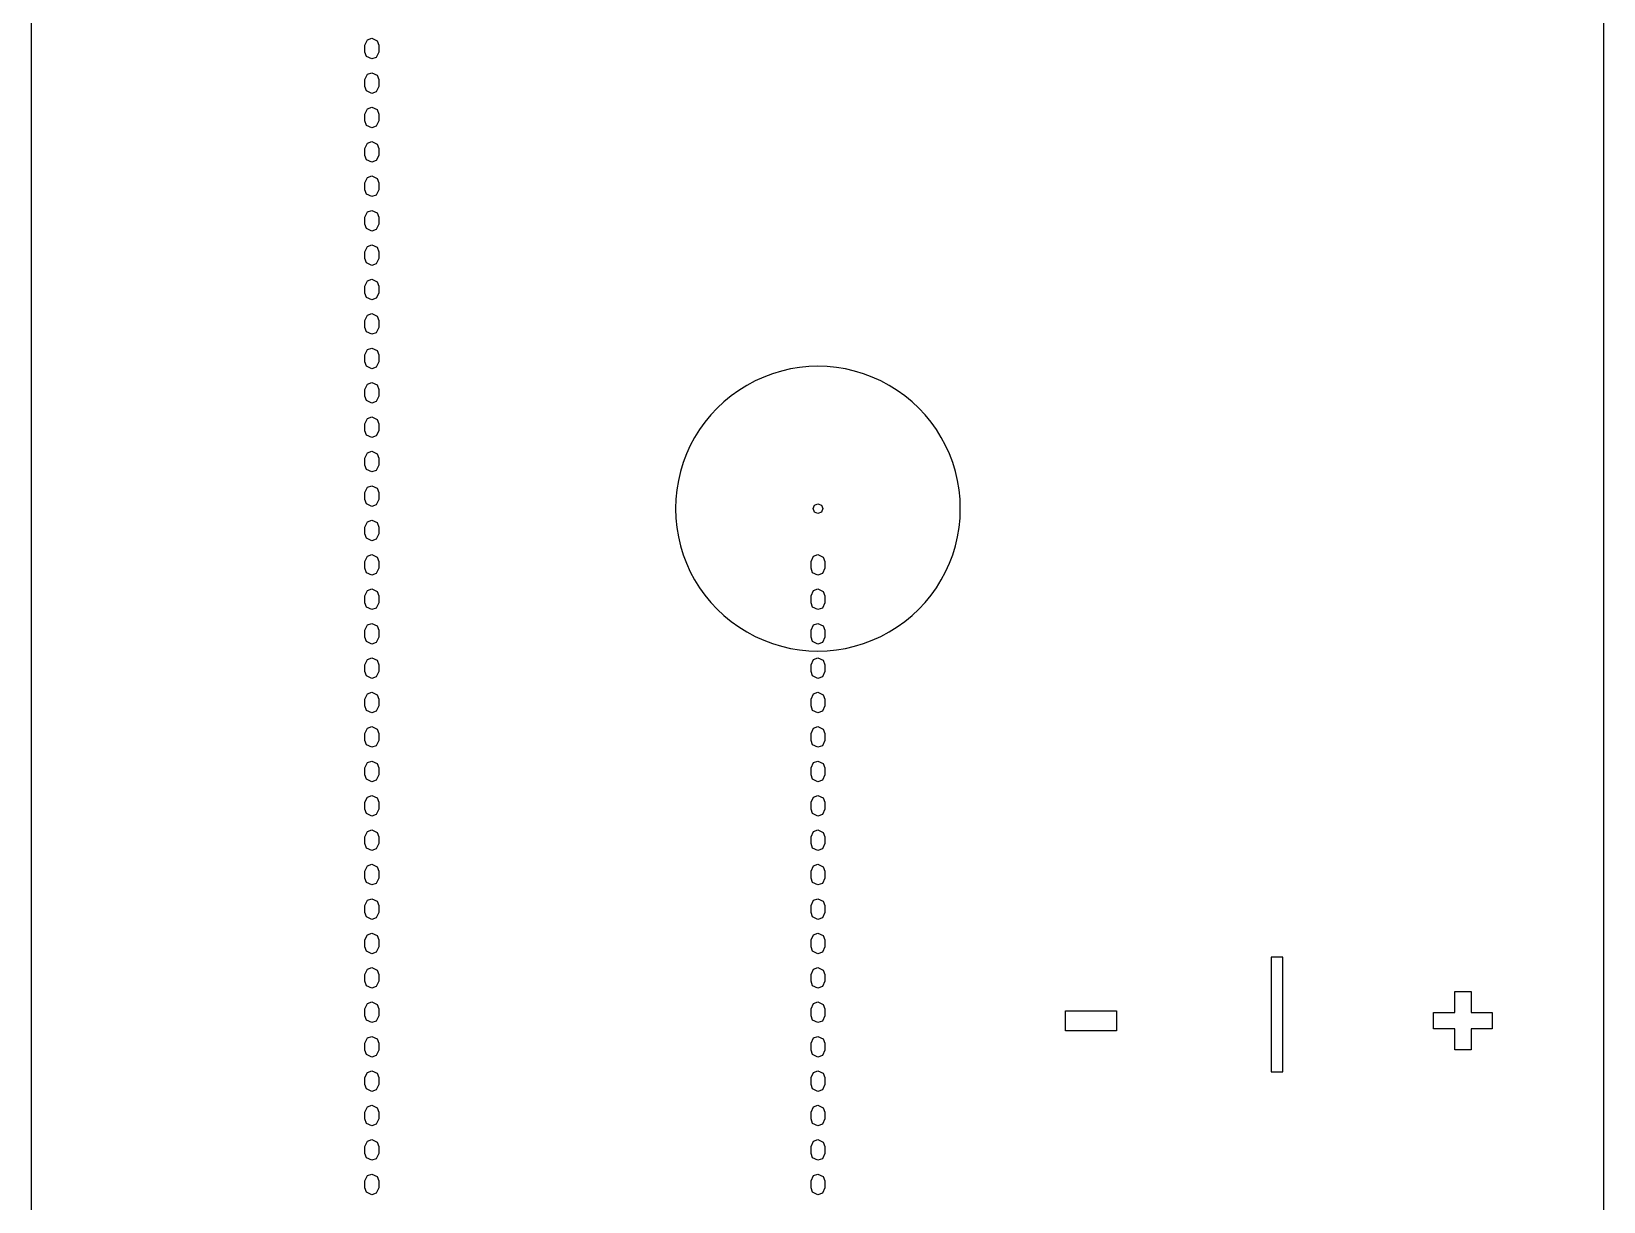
# Model space of a CAD drawing. Header units: inches. Extents: x 85 to 125, y -208 to -80.
# Drawn here: x 84.81 to 125.11, y -140.11 to -110.11 of the extents above; entities that cross this region are included whole.
import ezdxf

# ---------------------------------------------------------------- set-up
doc = ezdxf.new("R2010")
doc.units = ezdxf.units.IN
doc.header["$MEASUREMENT"] = 0

msp = doc.modelspace()

# ---------------------------------------------------------------- linework, layer by layer
at = {"color": 7, "linetype": 'Continuous'}
for p, q in [((84.806, -208.329), (84.806, -79.826)), ((125.107, -79.826), (125.107, -208.329)), ((93.356, -110.643), (93.356, -110.467)), ((93.709, -110.467), (93.709, -110.643)), ((93.356, -111.526), (93.356, -111.349)), ((93.709, -111.349), (93.709, -111.526)), ((93.356, -112.408), (93.356, -112.231)), ((93.709, -112.231), (93.709, -112.408)), ((93.356, -113.29), (93.356, -113.114)), ((93.709, -113.114), (93.709, -113.29)), ((93.356, -114.172), (93.356, -113.996)), ((93.709, -113.996), (93.709, -114.172)), ((93.356, -115.054), (93.356, -114.878)), ((93.709, -114.878), (93.709, -115.054)), ((93.356, -115.937), (93.356, -115.76)), ((93.709, -115.76), (93.709, -115.937)), ((93.356, -116.819), (93.356, -116.642)), ((93.709, -116.642), (93.709, -116.819)), ((93.356, -117.701), (93.356, -117.524)), ((93.709, -117.524), (93.709, -117.701)), ((93.356, -118.583), (93.356, -118.407)), ((93.709, -118.407), (93.709, -118.583)), ((93.356, -119.465), (93.356, -119.289)), ((93.709, -119.289), (93.709, -119.465)), ((93.356, -120.348), (93.356, -120.171)), ((93.709, -120.171), (93.709, -120.348)), ((93.356, -121.23), (93.356, -121.053)), ((93.709, -121.053), (93.709, -121.23)), ((93.356, -122.112), (93.356, -121.936)), ((93.709, -121.936), (93.709, -122.112)), ((93.356, -122.994), (93.356, -122.818)), ((93.709, -122.818), (93.709, -122.994)), ((93.356, -123.876), (93.356, -123.7)), ((93.709, -123.7), (93.709, -123.876)), ((104.792, -123.876), (104.792, -123.7)), ((105.145, -123.7), (105.145, -123.876)), ((93.356, -124.759), (93.356, -124.582)), ((93.709, -124.582), (93.709, -124.759)), ((104.792, -124.759), (104.792, -124.582)), ((105.145, -124.582), (105.145, -124.759)), ((93.356, -125.641), (93.356, -125.464)), ((93.709, -125.464), (93.709, -125.641)), ((104.792, -125.641), (104.792, -125.464)), ((105.145, -125.464), (105.145, -125.641)), ((93.356, -126.523), (93.356, -126.347)), ((93.709, -126.347), (93.709, -126.523)), ((104.792, -126.523), (104.792, -126.347)), ((105.145, -126.347), (105.145, -126.523)), ((93.356, -127.405), (93.356, -127.229)), ((93.709, -127.229), (93.709, -127.405)), ((104.792, -127.405), (104.792, -127.229)), ((105.145, -127.229), (105.145, -127.405)), ((93.356, -128.287), (93.356, -128.111)), ((93.709, -128.111), (93.709, -128.287)), ((104.792, -128.287), (104.792, -128.111)), ((105.145, -128.111), (105.145, -128.287)), ((93.356, -129.17), (93.356, -128.993)), ((93.709, -128.993), (93.709, -129.17)), ((104.792, -129.17), (104.792, -128.993)), ((105.145, -128.993), (105.145, -129.17)), ((93.356, -130.052), (93.356, -129.875)), ((93.709, -129.875), (93.709, -130.052)), ((104.792, -130.052), (104.792, -129.875)), ((105.145, -129.875), (105.145, -130.052)), ((93.356, -130.934), (93.356, -130.758)), ((93.709, -130.758), (93.709, -130.934)), ((104.792, -130.934), (104.792, -130.758)), ((105.145, -130.758), (105.145, -130.934)), ((93.356, -131.816), (93.356, -131.64)), ((93.709, -131.64), (93.709, -131.816)), ((104.792, -131.816), (104.792, -131.64)), ((105.145, -131.64), (105.145, -131.816)), ((93.356, -132.699), (93.356, -132.522)), ((93.709, -132.522), (93.709, -132.699)), ((104.792, -132.699), (104.792, -132.522)), ((105.145, -132.522), (105.145, -132.699)), ((93.356, -133.581), (93.356, -133.404)), ((93.709, -133.404), (93.709, -133.581)), ((104.792, -133.581), (104.792, -133.404)), ((105.145, -133.404), (105.145, -133.581)), ((116.887, -133.847), (116.587, -133.847)), ((116.587, -133.847), (116.587, -136.784)), ((116.887, -136.784), (116.887, -133.847)), ((93.356, -134.463), (93.356, -134.287)), ((93.709, -134.287), (93.709, -134.463)), ((104.792, -134.463), (104.792, -134.287)), ((105.145, -134.287), (105.145, -134.463)), ((121.298, -135.265), (121.298, -134.722)), ((121.298, -134.722), (121.712, -134.722)), ((121.712, -134.722), (121.712, -135.265)), ((93.356, -135.345), (93.356, -135.169)), ((93.709, -135.169), (93.709, -135.345)), ((104.792, -135.345), (104.792, -135.169)), ((105.145, -135.169), (105.145, -135.345)), ((111.317, -135.729), (111.317, -135.216)), ((111.317, -135.216), (112.625, -135.216)), ((112.625, -135.216), (112.625, -135.729)), ((120.751, -135.679), (120.751, -135.265)), ((120.751, -135.265), (121.298, -135.265)), ((121.712, -135.265), (122.255, -135.265)), ((122.255, -135.265), (122.255, -135.679)), ((112.625, -135.729), (111.317, -135.729)), ((121.298, -135.679), (120.751, -135.679)), ((121.298, -136.223), (121.298, -135.679)), ((122.255, -135.679), (121.712, -135.679)), ((121.712, -135.679), (121.712, -136.223)), ((93.356, -136.227), (93.356, -136.051)), ((93.709, -136.051), (93.709, -136.227)), ((104.792, -136.227), (104.792, -136.051)), ((105.145, -136.051), (105.145, -136.227)), ((121.712, -136.223), (121.298, -136.223)), ((93.356, -137.11), (93.356, -136.933)), ((93.709, -136.933), (93.709, -137.11)), ((104.792, -137.11), (104.792, -136.933)), ((105.145, -136.933), (105.145, -137.11)), ((116.587, -136.784), (116.887, -136.784)), ((93.356, -137.992), (93.356, -137.815)), ((93.709, -137.815), (93.709, -137.992)), ((104.792, -137.992), (104.792, -137.815)), ((105.145, -137.815), (105.145, -137.992)), ((93.356, -138.874), (93.356, -138.697)), ((93.709, -138.697), (93.709, -138.874)), ((104.792, -138.874), (104.792, -138.697)), ((105.145, -138.697), (105.145, -138.874)), ((93.356, -139.756), (93.356, -139.58)), ((93.709, -139.58), (93.709, -139.756)), ((104.792, -139.756), (104.792, -139.58)), ((105.145, -139.58), (105.145, -139.756))]:
    msp.add_line(p, q, dxfattribs=at)
at = {"color": 7, "linetype": 'Continuous', "flags": 128}
for points in [[(93.356, -110.467), (93.42, -110.331), (93.533, -110.29)], [(93.533, -110.29), (93.668, -110.354), (93.709, -110.467)], [(93.533, -110.82), (93.397, -110.756), (93.356, -110.643)], [(93.709, -110.643), (93.645, -110.779), (93.533, -110.82)], [(93.356, -111.349), (93.42, -111.213), (93.533, -111.173)], [(93.533, -111.173), (93.668, -111.236), (93.709, -111.349)], [(93.533, -111.702), (93.397, -111.638), (93.356, -111.526)], [(93.709, -111.526), (93.645, -111.661), (93.533, -111.702)], [(93.356, -112.231), (93.42, -112.096), (93.533, -112.055)], [(93.533, -112.584), (93.397, -112.521), (93.356, -112.408)], [(93.533, -112.055), (93.668, -112.118), (93.709, -112.231)], [(93.709, -112.408), (93.645, -112.543), (93.533, -112.584)], [(93.356, -113.114), (93.42, -112.978), (93.533, -112.937)], [(93.533, -112.937), (93.668, -113.001), (93.709, -113.114)], [(93.533, -113.466), (93.397, -113.403), (93.356, -113.29)], [(93.709, -113.29), (93.645, -113.426), (93.533, -113.466)], [(93.356, -113.996), (93.42, -113.86), (93.533, -113.819)], [(93.533, -113.819), (93.668, -113.883), (93.709, -113.996)], [(93.533, -114.349), (93.397, -114.285), (93.356, -114.172)], [(93.709, -114.172), (93.645, -114.308), (93.533, -114.349)], [(93.356, -114.878), (93.42, -114.742), (93.533, -114.702)], [(93.533, -114.702), (93.668, -114.765), (93.709, -114.878)], [(93.533, -115.231), (93.397, -115.167), (93.356, -115.054)], [(93.709, -115.054), (93.645, -115.19), (93.533, -115.231)], [(93.356, -115.76), (93.42, -115.624), (93.533, -115.584)], [(93.533, -115.584), (93.668, -115.647), (93.709, -115.76)], [(93.533, -116.113), (93.397, -116.049), (93.356, -115.937)], [(93.709, -115.937), (93.645, -116.072), (93.533, -116.113)], [(93.356, -116.642), (93.42, -116.507), (93.533, -116.466)], [(93.533, -116.466), (93.668, -116.53), (93.709, -116.642)], [(93.533, -116.995), (93.397, -116.932), (93.356, -116.819)], [(93.709, -116.819), (93.645, -116.955), (93.533, -116.995)], [(93.356, -117.524), (93.42, -117.389), (93.533, -117.348)], [(93.533, -117.348), (93.668, -117.412), (93.709, -117.524)], [(93.533, -117.877), (93.397, -117.814), (93.356, -117.701)], [(93.709, -117.701), (93.645, -117.837), (93.533, -117.877)], [(93.356, -118.407), (93.42, -118.271), (93.533, -118.23)], [(93.533, -118.23), (93.668, -118.294), (93.709, -118.407)], [(93.533, -118.76), (93.397, -118.696), (93.356, -118.583)], [(93.709, -118.583), (93.645, -118.719), (93.533, -118.76)], [(93.356, -119.289), (93.42, -119.153), (93.533, -119.112)], [(93.533, -119.112), (93.668, -119.176), (93.709, -119.289)], [(93.533, -119.642), (93.397, -119.578), (93.356, -119.465)], [(93.709, -119.465), (93.645, -119.601), (93.533, -119.642)], [(93.356, -120.171), (93.42, -120.035), (93.533, -119.995)], [(93.533, -119.995), (93.668, -120.058), (93.709, -120.171)], [(93.533, -120.524), (93.397, -120.46), (93.356, -120.348)], [(93.709, -120.348), (93.645, -120.483), (93.533, -120.524)], [(93.356, -121.053), (93.42, -120.918), (93.533, -120.877)], [(93.533, -120.877), (93.668, -120.941), (93.709, -121.053)], [(93.533, -121.406), (93.397, -121.343), (93.356, -121.23)], [(93.709, -121.23), (93.645, -121.366), (93.533, -121.406)], [(93.356, -121.936), (93.42, -121.8), (93.533, -121.759)], [(93.533, -122.288), (93.397, -122.225), (93.356, -122.112)], [(93.533, -121.759), (93.668, -121.823), (93.709, -121.936)], [(93.709, -122.112), (93.645, -122.248), (93.533, -122.288)], [(104.843, -122.347), (104.88, -122.259), (104.968, -122.222), (105.057, -122.259), (105.093, -122.347)], [(105.093, -122.347), (105.057, -122.435), (104.968, -122.472), (104.88, -122.435), (104.843, -122.347)], [(93.356, -122.818), (93.42, -122.682), (93.533, -122.641)], [(93.533, -122.641), (93.668, -122.705), (93.709, -122.818)], [(93.533, -123.171), (93.397, -123.107), (93.356, -122.994)], [(93.709, -122.994), (93.645, -123.13), (93.533, -123.171)], [(93.356, -123.7), (93.42, -123.564), (93.533, -123.524)], [(93.533, -123.524), (93.668, -123.587), (93.709, -123.7)], [(104.792, -123.7), (104.855, -123.564), (104.968, -123.524)], [(104.968, -123.524), (105.104, -123.587), (105.145, -123.7)], [(93.533, -124.053), (93.397, -123.989), (93.356, -123.876)], [(93.709, -123.876), (93.645, -124.012), (93.533, -124.053)], [(104.968, -124.053), (104.832, -123.989), (104.792, -123.876)], [(105.145, -123.876), (105.081, -124.012), (104.968, -124.053)], [(93.356, -124.582), (93.42, -124.446), (93.533, -124.406)], [(93.533, -124.406), (93.668, -124.469), (93.709, -124.582)], [(104.792, -124.582), (104.855, -124.446), (104.968, -124.406)], [(104.968, -124.406), (105.104, -124.469), (105.145, -124.582)], [(93.533, -124.935), (93.397, -124.871), (93.356, -124.759)], [(93.709, -124.759), (93.645, -124.894), (93.533, -124.935)], [(104.968, -124.935), (104.832, -124.871), (104.792, -124.759)], [(105.145, -124.759), (105.081, -124.894), (104.968, -124.935)], [(93.356, -125.464), (93.42, -125.329), (93.533, -125.288)], [(93.533, -125.288), (93.668, -125.352), (93.709, -125.464)], [(104.792, -125.464), (104.855, -125.329), (104.968, -125.288)], [(104.968, -125.288), (105.104, -125.352), (105.145, -125.464)], [(93.533, -125.817), (93.397, -125.754), (93.356, -125.641)], [(93.709, -125.641), (93.645, -125.777), (93.533, -125.817)], [(104.968, -125.817), (104.832, -125.754), (104.792, -125.641)], [(105.145, -125.641), (105.081, -125.777), (104.968, -125.817)], [(93.356, -126.347), (93.42, -126.211), (93.533, -126.17)], [(93.533, -126.699), (93.397, -126.636), (93.356, -126.523)], [(93.533, -126.17), (93.668, -126.234), (93.709, -126.347)], [(93.709, -126.523), (93.645, -126.659), (93.533, -126.699)], [(104.792, -126.347), (104.855, -126.211), (104.968, -126.17)], [(104.968, -126.699), (104.832, -126.636), (104.792, -126.523)], [(104.968, -126.17), (105.104, -126.234), (105.145, -126.347)], [(105.145, -126.523), (105.081, -126.659), (104.968, -126.699)], [(93.356, -127.229), (93.42, -127.093), (93.533, -127.052)], [(93.533, -127.052), (93.668, -127.116), (93.709, -127.229)], [(104.792, -127.229), (104.855, -127.093), (104.968, -127.052)], [(104.968, -127.052), (105.104, -127.116), (105.145, -127.229)], [(93.533, -127.582), (93.397, -127.518), (93.356, -127.405)], [(93.709, -127.405), (93.645, -127.541), (93.533, -127.582)], [(104.968, -127.582), (104.832, -127.518), (104.792, -127.405)], [(105.145, -127.405), (105.081, -127.541), (104.968, -127.582)], [(93.356, -128.111), (93.42, -127.975), (93.533, -127.935)], [(93.533, -127.935), (93.668, -127.998), (93.709, -128.111)], [(104.792, -128.111), (104.855, -127.975), (104.968, -127.935)], [(104.968, -127.935), (105.104, -127.998), (105.145, -128.111)], [(93.533, -128.464), (93.397, -128.4), (93.356, -128.287)], [(93.709, -128.287), (93.645, -128.423), (93.533, -128.464)], [(104.968, -128.464), (104.832, -128.4), (104.792, -128.287)], [(105.145, -128.287), (105.081, -128.423), (104.968, -128.464)], [(93.356, -128.993), (93.42, -128.857), (93.533, -128.817)], [(93.533, -128.817), (93.668, -128.88), (93.709, -128.993)], [(104.792, -128.993), (104.855, -128.857), (104.968, -128.817)], [(104.968, -128.817), (105.104, -128.88), (105.145, -128.993)], [(93.533, -129.346), (93.397, -129.282), (93.356, -129.17)], [(93.709, -129.17), (93.645, -129.305), (93.533, -129.346)], [(104.968, -129.346), (104.832, -129.282), (104.792, -129.17)], [(105.145, -129.17), (105.081, -129.305), (104.968, -129.346)], [(93.356, -129.875), (93.42, -129.74), (93.533, -129.699)], [(93.533, -129.699), (93.668, -129.763), (93.709, -129.875)], [(104.792, -129.875), (104.855, -129.74), (104.968, -129.699)], [(104.968, -129.699), (105.104, -129.763), (105.145, -129.875)], [(93.533, -130.228), (93.397, -130.165), (93.356, -130.052)], [(93.709, -130.052), (93.645, -130.188), (93.533, -130.228)], [(104.968, -130.228), (104.832, -130.165), (104.792, -130.052)], [(105.145, -130.052), (105.081, -130.188), (104.968, -130.228)], [(93.356, -130.758), (93.42, -130.622), (93.533, -130.581)], [(93.533, -131.111), (93.397, -131.047), (93.356, -130.934)], [(93.533, -130.581), (93.668, -130.645), (93.709, -130.758)], [(93.709, -130.934), (93.645, -131.07), (93.533, -131.111)], [(104.792, -130.758), (104.855, -130.622), (104.968, -130.581)], [(104.968, -131.111), (104.832, -131.047), (104.792, -130.934)], [(104.968, -130.581), (105.104, -130.645), (105.145, -130.758)], [(105.145, -130.934), (105.081, -131.07), (104.968, -131.111)], [(93.356, -131.64), (93.42, -131.504), (93.533, -131.463)], [(93.533, -131.463), (93.668, -131.527), (93.709, -131.64)], [(104.792, -131.64), (104.855, -131.504), (104.968, -131.463)], [(104.968, -131.463), (105.104, -131.527), (105.145, -131.64)], [(93.533, -131.993), (93.397, -131.929), (93.356, -131.816)], [(93.709, -131.816), (93.645, -131.952), (93.533, -131.993)], [(104.968, -131.993), (104.832, -131.929), (104.792, -131.816)], [(105.145, -131.816), (105.081, -131.952), (104.968, -131.993)], [(93.356, -132.522), (93.42, -132.386), (93.533, -132.346)], [(93.533, -132.346), (93.668, -132.409), (93.709, -132.522)], [(104.792, -132.522), (104.855, -132.386), (104.968, -132.346)], [(104.968, -132.346), (105.104, -132.409), (105.145, -132.522)], [(93.533, -132.875), (93.397, -132.811), (93.356, -132.699)], [(93.709, -132.699), (93.645, -132.834), (93.533, -132.875)], [(104.968, -132.875), (104.832, -132.811), (104.792, -132.699)], [(105.145, -132.699), (105.081, -132.834), (104.968, -132.875)], [(93.356, -133.404), (93.42, -133.269), (93.533, -133.228)], [(93.533, -133.228), (93.668, -133.291), (93.709, -133.404)], [(104.792, -133.404), (104.855, -133.269), (104.968, -133.228)], [(104.968, -133.228), (105.104, -133.291), (105.145, -133.404)], [(93.533, -133.757), (93.397, -133.694), (93.356, -133.581)], [(93.709, -133.581), (93.645, -133.717), (93.533, -133.757)], [(104.968, -133.757), (104.832, -133.694), (104.792, -133.581)], [(105.145, -133.581), (105.081, -133.717), (104.968, -133.757)], [(93.356, -134.287), (93.42, -134.151), (93.533, -134.11)], [(93.533, -134.11), (93.668, -134.174), (93.709, -134.287)], [(104.792, -134.287), (104.855, -134.151), (104.968, -134.11)], [(104.968, -134.11), (105.104, -134.174), (105.145, -134.287)], [(93.533, -134.639), (93.397, -134.576), (93.356, -134.463)], [(93.709, -134.463), (93.645, -134.599), (93.533, -134.639)], [(104.968, -134.639), (104.832, -134.576), (104.792, -134.463)], [(105.145, -134.463), (105.081, -134.599), (104.968, -134.639)], [(93.356, -135.169), (93.42, -135.033), (93.533, -134.992)], [(93.533, -134.992), (93.668, -135.056), (93.709, -135.169)], [(104.792, -135.169), (104.855, -135.033), (104.968, -134.992)], [(104.968, -134.992), (105.104, -135.056), (105.145, -135.169)], [(93.533, -135.522), (93.397, -135.458), (93.356, -135.345)], [(93.709, -135.345), (93.645, -135.481), (93.533, -135.522)], [(104.968, -135.522), (104.832, -135.458), (104.792, -135.345)], [(105.145, -135.345), (105.081, -135.481), (104.968, -135.522)], [(93.356, -136.051), (93.42, -135.915), (93.533, -135.874)], [(93.533, -135.874), (93.668, -135.938), (93.709, -136.051)], [(104.792, -136.051), (104.855, -135.915), (104.968, -135.874)], [(104.968, -135.874), (105.104, -135.938), (105.145, -136.051)], [(93.533, -136.404), (93.397, -136.34), (93.356, -136.227)], [(93.709, -136.227), (93.645, -136.363), (93.533, -136.404)], [(104.968, -136.404), (104.832, -136.34), (104.792, -136.227)], [(105.145, -136.227), (105.081, -136.363), (104.968, -136.404)], [(93.356, -136.933), (93.42, -136.797), (93.533, -136.757)], [(93.533, -136.757), (93.668, -136.82), (93.709, -136.933)], [(104.792, -136.933), (104.855, -136.797), (104.968, -136.757)], [(104.968, -136.757), (105.104, -136.82), (105.145, -136.933)], [(93.533, -137.286), (93.397, -137.222), (93.356, -137.11)], [(93.709, -137.11), (93.645, -137.245), (93.533, -137.286)], [(104.968, -137.286), (104.832, -137.222), (104.792, -137.11)], [(105.145, -137.11), (105.081, -137.245), (104.968, -137.286)], [(93.356, -137.815), (93.42, -137.68), (93.533, -137.639)], [(93.533, -137.639), (93.668, -137.703), (93.709, -137.815)], [(104.792, -137.815), (104.855, -137.68), (104.968, -137.639)], [(104.968, -137.639), (105.104, -137.703), (105.145, -137.815)], [(93.533, -138.168), (93.397, -138.105), (93.356, -137.992)], [(93.709, -137.992), (93.645, -138.127), (93.533, -138.168)], [(104.968, -138.168), (104.832, -138.105), (104.792, -137.992)], [(105.145, -137.992), (105.081, -138.127), (104.968, -138.168)], [(93.356, -138.697), (93.42, -138.562), (93.533, -138.521)], [(93.533, -138.521), (93.668, -138.585), (93.709, -138.697)], [(104.792, -138.697), (104.855, -138.562), (104.968, -138.521)], [(104.968, -138.521), (105.104, -138.585), (105.145, -138.697)], [(93.533, -139.05), (93.397, -138.987), (93.356, -138.874)], [(93.709, -138.874), (93.645, -139.01), (93.533, -139.05)], [(104.968, -139.05), (104.832, -138.987), (104.792, -138.874)], [(105.145, -138.874), (105.081, -139.01), (104.968, -139.05)], [(93.356, -139.58), (93.42, -139.444), (93.533, -139.403)], [(93.533, -139.403), (93.668, -139.467), (93.709, -139.58)], [(104.792, -139.58), (104.855, -139.444), (104.968, -139.403)], [(104.968, -139.403), (105.104, -139.467), (105.145, -139.58)], [(93.533, -139.933), (93.397, -139.869), (93.356, -139.756)], [(93.709, -139.756), (93.645, -139.892), (93.533, -139.933)], [(104.968, -139.933), (104.832, -139.869), (104.792, -139.756)], [(105.145, -139.756), (105.081, -139.892), (104.968, -139.933)]]:
    msp.add_lwpolyline(points, dxfattribs=at)
at = {"color": 7, "linetype": 'Continuous'}
for start, end in [(359.9976, 180.0024), (179.9992, 0.0008)]:
    msp.add_arc((104.968, -122.347), 3.65, start, end, dxfattribs=at)

doc.saveas('drawing.dxf')
